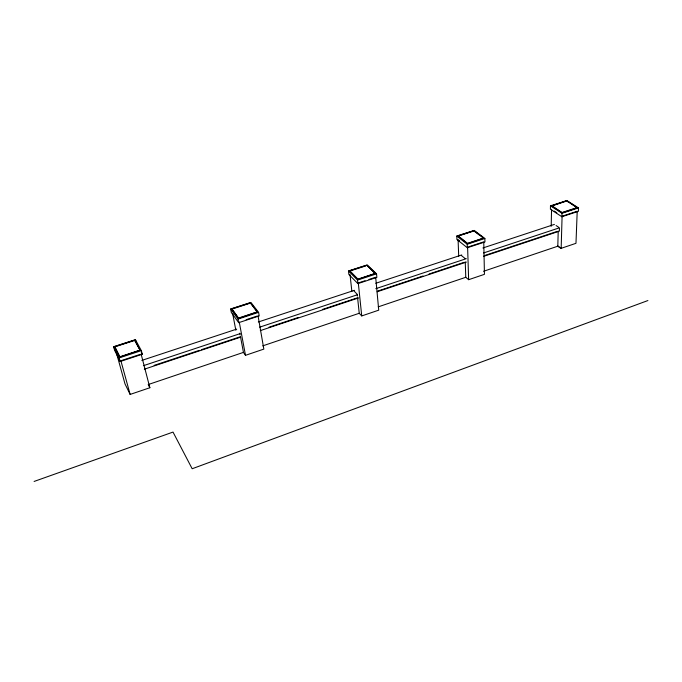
<?xml version="1.0" encoding="UTF-8"?>
<svg xmlns="http://www.w3.org/2000/svg" width="682" height="682" viewBox="0 0 682 682"><rect width="100%" height="100%" fill="white"/><g stroke="black" fill="none" stroke-linecap="round" stroke-linejoin="round"><path stroke-width="1.02" d="M550.476 205.828L550.408 209.229L561.883 216.74L578.387 211.335L578.515 207.908L566.836 200.551L550.476 205.828L561.985 213.304L578.515 207.908M551.184 226.296L551.559 209.314M551.636 205.913L566.64 200.772L577.339 207.814L562.19 212.758L551.636 205.913L566.631 201.071L569.376 202.486M557.723 245.938L561.158 248.333L562.096 216.194L577.211 211.241L575.975 243.312L560.962 248.401L557.808 246.202L558.217 231.062M561.883 216.74L561.985 213.304M562.19 212.758L551.644 205.606M569.854 202.793L577.339 207.814M647.9 300.549L192.171 468.747L173.015 432.081L34.1 481.449M116.588 353.506L124.994 383.881L130.143 394.426L149.861 387.743L141.114 354.094M201.318 349.704L240.482 336.678L243.448 352.389L245.503 355.322L263.84 349.107L258.035 315.792M322.373 309.458L357.598 297.753L359.243 313.277L361.733 315.928L378.732 310.165L375.688 277.259L368.928 279.467M465.26 261.956L465.772 277.293L468.636 279.697L484.442 274.335L483.768 241.854L468.619 246.816M243.448 352.389L148.199 384.563L149.861 387.743M262.723 345.876L359.243 313.277M378.195 306.874L465.772 277.293M483.538 271.291L557.808 246.202M144.32 369.201L240.635 337.164M260.285 330.625L358.758 297.881M377.112 291.777L466.42 262.067M483.64 256.347L559.376 231.155L559.47 227.805L483.547 252.962M143.408 365.688L239.979 333.686M259.68 327.155L357.385 294.769M375.791 288.674L466.309 258.674M154.115 365.39L199.306 350.369M269.032 327.19L298.222 317.488M377.743 291.052L423.011 276.005M429.046 274.002L464.254 262.297M484.186 255.673L557.22 231.394M141.796 360.403L236.705 329.116M258.325 321.989L354.41 290.319M375.756 283.286L461.723 254.949M482.916 247.967L554.406 224.404M140.108 354.427L120.867 360.727L130.143 394.426M246.168 319.688L257.046 316.116M365.058 280.737L358.297 282.953L361.733 315.928M120.177 361.503L142.282 354.256L141.345 350.65L135.437 339.687L113.613 346.72L114.61 350.301L120.177 361.503L119.18 357.888L113.613 346.72M238.691 322.663L259.211 315.937L258.589 312.365L250.925 302.441L230.652 308.98L231.334 312.518L238.691 322.663L238.018 319.082L230.652 308.98M357.88 283.601L376.865 277.378L376.541 273.857L367.274 264.914L348.493 270.976L348.877 274.471L357.88 283.601L357.513 280.072L348.493 270.976M467.315 247.737L484.945 241.957L484.876 238.478L474.254 230.414L456.795 236.04L456.923 239.493L467.315 247.737L467.204 244.25L456.795 236.04M114.67 346.567L119.785 356.788L140.091 350.164L119.879 357.112L114.67 346.567L134.686 340.105L140.091 350.164M231.744 308.801L238.504 318.059L257.361 311.904L238.572 318.375L231.744 308.801L250.345 302.799L257.361 311.904M349.61 270.78L357.897 279.108L375.339 273.414L357.931 279.424L349.61 270.78L366.839 265.221L375.339 273.414M457.946 235.836L467.494 243.355L483.683 238.069L467.502 243.662L457.946 235.836L473.956 230.669L483.683 238.069M562.198 212.452L577.356 207.507M119.18 357.888L141.345 350.65M238.018 319.082L258.589 312.365M357.513 280.072L376.541 273.857M467.204 244.25L484.876 238.478M114.755 346.882L134.772 340.429L140.177 350.488M231.803 309.117L249.424 303.43M349.644 271.095L365.859 265.861M457.954 236.143L473.964 230.976L479.949 235.529M554.193 211.036L556.827 212.758M556.094 225.537L558.626 227.234M483.691 238.376L480.708 235.802M459.668 240.848L458.082 239.595L458.705 256.236M461.424 255.537L465.15 258.563M367.598 266.227L369.005 267.31M375.364 273.729L369.388 267.676M354.001 290.967L357.24 294.309L357.419 296.031M257.412 312.228L250.345 302.799M141.293 352.423L142.282 354.256M135.437 339.687L135.897 341.477M232.681 313.694L235.836 330.233M239.237 321.955L245.503 355.322M239.825 333.2L240.158 334.939M350.028 274.59L351.869 291.453M467.613 247.14L468.636 279.697"/></g></svg>
